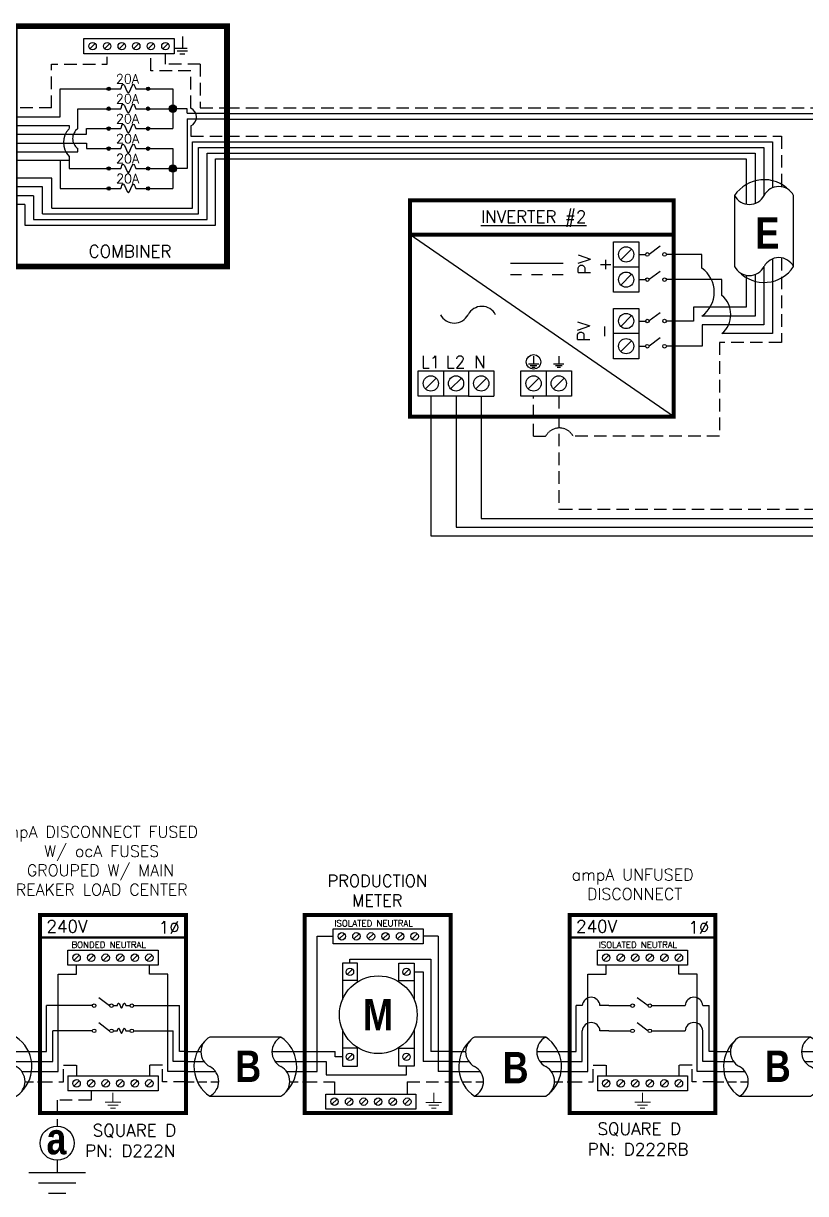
# Model space of a CAD drawing. Header units: feet. Extents: x 18745 to 19507, y 14556 to 15104.
# Drawn here: x 19147.2 to 19380.9, y 14750.8 to 15100.6 of the extents above; entities that cross this region are included whole.
import ezdxf

# ---------------------------------------------------------------- set-up
doc = ezdxf.new("R2010")
doc.units = ezdxf.units.FT
doc.header["$MEASUREMENT"] = 0
doc.linetypes.add('HIDDEN', pattern=[0.375, 0.25, -0.125])
for name, color, linetype in [('ONE LINE BLOCKS', 7, 'Continuous'), ('TABLES', 7, 'Continuous'), ('TEXT', 7, 'Continuous'), ('Z - TITLEBLOCK TXT', 7, 'Continuous')]:
    doc.layers.add(name, color=color, linetype=linetype)
doc.styles.add('ONE LINE TXT', font='techb___.ttf')
doc.styles.get("Standard").update_dxf_attribs({"font": 'simplex.shx'})

# ---------------------------------------------------------------- blocks, each defined once
blk = doc.blocks.new('combiner_1combined_1passing')
at = {"linetype": 'Continuous'}
h = blk.add_hatch(color=7, dxfattribs=at)
h.dxf.hatch_style = 1
edge = h.paths.add_edge_path()
edge.add_arc((28.02, 53.09), 0.513, 0, 360)
h = blk.add_hatch(color=7, dxfattribs=at)
h.dxf.hatch_style = 1
edge = h.paths.add_edge_path()
edge.add_arc((39.79, 53.09), 0.513, 0, 360)
h = blk.add_hatch(color=7, dxfattribs=at)
h.dxf.hatch_style = 1
edge = h.paths.add_edge_path()
edge.add_arc((28.02, 47.13), 0.513, 0, 360)
h = blk.add_hatch(color=7, dxfattribs=at)
h.dxf.hatch_style = 1
edge = h.paths.add_edge_path()
edge.add_arc((39.79, 47.13), 0.513, 0, 360)
h = blk.add_hatch(color=7, dxfattribs=at)
h.dxf.hatch_style = 1
edge = h.paths.add_edge_path()
edge.add_arc((28.02, 41.17), 0.513, 0, 360)
h = blk.add_hatch(color=7, dxfattribs=at)
h.dxf.hatch_style = 1
edge = h.paths.add_edge_path()
edge.add_arc((39.79, 41.17), 0.513, 0, 360)
h = blk.add_hatch(color=253, dxfattribs=at)
h.dxf.hatch_style = 1
edge = h.paths.add_edge_path()
edge.add_arc((28.02, 35.2), 0.513, 0, 360)
h = blk.add_hatch(color=253, dxfattribs=at)
h.dxf.hatch_style = 1
edge = h.paths.add_edge_path()
edge.add_arc((39.79, 35.2), 0.513, 0, 360)
h = blk.add_hatch(color=253, dxfattribs=at)
h.dxf.hatch_style = 1
edge = h.paths.add_edge_path()
edge.add_arc((28.02, 29.24), 0.513, 0, 360)
h = blk.add_hatch(color=253, dxfattribs=at)
h.dxf.hatch_style = 1
edge = h.paths.add_edge_path()
edge.add_arc((39.79, 29.24), 0.513, 0, 360)
h = blk.add_hatch(color=253, dxfattribs=at)
h.dxf.hatch_style = 1
edge = h.paths.add_edge_path()
edge.add_arc((28.02, 23.28), 0.513, 0, 360)
h = blk.add_hatch(color=253, dxfattribs=at)
h.dxf.hatch_style = 1
edge = h.paths.add_edge_path()
edge.add_arc((39.79, 23.28), 0.513, 0, 360)
at = {"layer": 'ONE LINE BLOCKS', "linetype": 'Continuous'}
h = blk.add_hatch(color=254, dxfattribs=at)
h.dxf.hatch_style = 1
edge = h.paths.add_edge_path()
edge.add_arc((47.2, 47.13), 1.11, 0, 360)
h = blk.add_hatch(color=254, dxfattribs=at)
h.dxf.hatch_style = 1
edge = h.paths.add_edge_path()
edge.add_arc((47.2, 29.24), 1.11, 0, 360)
at = {"color": 1, "linetype": 'Continuous'}
for p, q in [((28.53, 53.09), (31.66, 53.1)), ((36.16, 53.09), (39.28, 53.09)), ((28.53, 47.13), (31.66, 47.13)), ((36.16, 47.13), (39.28, 47.13)), ((28.53, 41.17), (31.66, 41.17)), ((36.16, 41.17), (39.28, 41.17)), ((28.53, 35.21), (31.66, 35.21)), ((36.16, 35.2), (39.28, 35.2)), ((28.53, 29.24), (31.66, 29.25)), ((36.16, 29.24), (39.28, 29.24)), ((28.53, 23.28), (31.66, 23.29)), ((36.16, 23.28), (39.28, 23.28))]:
    blk.add_line(p, q, dxfattribs=at)
at = {"color": 7, "linetype": 'Continuous'}
for p, q in [((51.44, 47.13), (47.2, 47.13)), ((51.44, 45.75), (51.44, 47.13)), ((5.57, 21.14), (5.57, 13.98)), ((5.57, 21.14), (5.57, 14.9)), ((5.57, 18.52), (5.57, 18.52)), ((5.57, 15.9), (5.57, 15.9))]:
    blk.add_line(p, q, dxfattribs=at)
for p, q in [((51.44, 45.75), (63.59, 45.75)), ((53.03, 17.38), (53.03, 37.21)), ((53.03, 37.21), (63.38, 37.21)), ((57.4, 13.98), (57.4, 33.83)), ((57.4, 33.83), (63.38, 33.83)), ((11.01, 17.38), (11.01, 26.39)), ((11.01, 17.38), (53.03, 17.38)), ((5.57, 13.98), (57.4, 13.98))]:
    blk.add_line(p, q)
at = {"color": 253, "linetype": 'Continuous'}
for p, q in [((51.44, 44.15), (51.44, 29.24)), ((51.44, 44.15), (63.38, 44.15)), ((54.82, 15.68), (54.82, 35.52)), ((54.82, 35.52), (63.38, 35.52)), ((13.56, 31.63), (13.56, 23.28)), ((59.98, 12.28), (59.98, 32.13)), ((59.98, 32.13), (63.38, 32.13)), ((51.44, 29.24), (47.2, 29.24)), ((8.19, 23.77), (0, 23.77)), ((5.57, 21.14), (5.57, 21.14)), ((8.19, 15.68), (8.19, 23.77)), ((8.19, 17.53), (8.19, 23.77)), ((13.56, 23.28), (21.42, 23.28)), ((2.95, 18.52), (0, 18.52)), ((2.95, 18.52), (2.95, 12.28)), ((2.95, 18.52), (2.95, 12.28)), ((5.57, 18.52), (5.57, 18.52)), ((8.19, 15.68), (54.82, 15.68)), ((2.95, 12.28), (59.98, 12.28))]:
    blk.add_line(p, q, dxfattribs=at)
at = {"color": 7}
for p, q in [((11.01, 26.39), (0, 26.39)), ((5.57, 21.14), (0, 21.14))]:
    blk.add_line(p, q, dxfattribs=at)
at = {"color": 7, "linetype": 'Continuous', "flags": 128}
for points in [[(0, 44.74), (13.56, 44.74), (13.56, 53.09), (21.42, 53.09)], [(21.42, 53.09), (28.02, 53.09)], [(39.79, 53.09), (47.2, 53.09)], [(47.2, 53.09), (47.2, 41.17)], [(18.8, 41.17), (18.8, 47.13), (21.42, 47.13)], [(21.42, 47.13), (28.02, 47.13)], [(21.42, 47.13), (28.02, 47.13)], [(39.79, 47.13), (47.2, 47.13)], [(0, 39.5), (21.42, 39.5), (21.42, 41.17)], [(21.42, 41.17), (28.02, 41.17)], [(21.42, 41.17), (28.02, 41.17)], [(39.79, 41.17), (47.2, 41.17)], [(0, 34.25), (18.8, 34.25), (18.8, 35.2)]]:
    blk.add_lwpolyline(points, dxfattribs=at)
at = {"color": 253, "linetype": 'Continuous', "flags": 128}
for points in [[(0, 42.12), (16.18, 42.12), (16.18, 41.17)], [(0, 36.87), (21.42, 36.87), (21.42, 35.2)], [(21.42, 35.2), (28.02, 35.2)], [(21.42, 35.2), (28.02, 35.2)], [(39.79, 35.2), (47.2, 35.2)], [(47.2, 35.2), (47.2, 23.28)], [(16.18, 31.63), (0, 31.63)], [(16.18, 32.9), (16.18, 29.24), (21.42, 29.24)], [(21.42, 29.24), (28.02, 29.24)], [(21.42, 29.24), (28.02, 29.24)], [(39.79, 29.24), (47.2, 29.24)], [(21.42, 23.28), (28.02, 23.28)], [(39.79, 23.28), (47.2, 23.28)]]:
    blk.add_lwpolyline(points, dxfattribs=at)
at = {"color": 7, "linetype": 'Continuous'}
for centre in [(28.02, 53.09), (39.79, 53.09), (28.02, 47.13), (39.79, 47.13), (28.02, 41.17), (39.79, 41.17)]:
    blk.add_circle(centre, 0.513, dxfattribs=at)
at = {"color": 253, "linetype": 'Continuous'}
for centre in [(28.02, 35.2), (39.79, 35.2), (28.02, 29.24), (39.79, 29.24), (28.02, 23.28), (39.79, 23.28)]:
    blk.add_circle(centre, 0.513, dxfattribs=at)
at = {"color": 92, "linetype": 'Continuous'}
blk.add_arc((51.34, 44.65), 2.92, 294.9492, 65.0508, dxfattribs=at)
at = {"color": 253, "linetype": 'Continuous'}
blk.add_arc((20.4, 37.03), 5.91, 135.6055, 224.3945, dxfattribs=at)
at = {"color": 7, "linetype": 'Continuous'}
blk.add_arc((20.84, 38.19), 3.61, 124.3567, 235.6433, dxfattribs=at)
at = {"color": 1, "linetype": 'Continuous'}
for points in [[(31.66, 53.1), (32.33, 54.43), (33.91, 51.74), (35.37, 54.43), (36.16, 53.09)], [(31.66, 47.13), (32.33, 48.47), (33.91, 45.78), (35.37, 48.47), (36.16, 47.13)], [(31.66, 41.17), (32.33, 42.51), (33.91, 39.82), (35.37, 42.51), (36.16, 41.17)], [(31.66, 35.21), (32.33, 36.55), (33.91, 33.86), (35.37, 36.55), (36.16, 35.2)], [(31.66, 29.25), (32.33, 30.59), (33.91, 27.9), (35.37, 30.59), (36.16, 29.24)], [(31.66, 23.29), (32.33, 24.63), (33.91, 21.94), (35.37, 24.63), (36.16, 23.28)]]:
    blk.add_spline(points, degree=3, dxfattribs=at)
at = {"layer": 'ONE LINE BLOCKS', "lineweight": 50, "const_width": 1.71}
blk.add_lwpolyline([(63.38, 0), (0, 0), (0, 71.78), (63.38, 71.78)], close=True, dxfattribs=at)
at = {"layer": 'TEXT', "color": 92, "linetype": 'HIDDEN', "ltscale": 15}
for p, q in [((40.61, 58.49), (40.61, 63.56)), ((44.96, 60.48), (44.96, 63.56)), ((55.4, 60.48), (44.96, 60.48)), ((55.4, 60.48), (55.4, 47.36)), ((52.57, 58.5), (40.61, 58.49)), ((52.57, 47.29), (52.57, 58.5)), ((10.94, 47.36), (0, 47.36)), ((55.4, 47.36), (63.38, 47.36)), ((52.57, 42), (52.57, 38.9)), ((52.57, 38.9), (63.38, 38.9))]:
    blk.add_line(p, q, dxfattribs=at)
at = {"layer": 'TEXT', "color": 92, "linetype": 'HIDDEN', "ltscale": 15, "flags": 128}
for points in [[(50.03, 68.68), (50.03, 65.18)], [(10.94, 47.36), (10.94, 60.48), (27.56, 60.48), (27.56, 63.56)], [(47.69, 65.18), (52.37, 65.18)], [(51.56, 64.31), (48.5, 64.31)], [(50.74, 63.45), (49.31, 63.45)]]:
    blk.add_lwpolyline(points, dxfattribs=at)
at = {"layer": 'Z - TITLEBLOCK TXT', "color": 1, "linetype": 'Continuous'}
for p, q in [((20.61, 63.56), (20.61, 68.1)), ((20.61, 68.1), (47.56, 68.1)), ((47.56, 68.1), (47.56, 63.56)), ((47.56, 63.56), (20.61, 63.56))]:
    blk.add_line(p, q, dxfattribs=at)
at = {"layer": 'Z - TITLEBLOCK TXT', "color": 4, "linetype": 'Continuous'}
for p, q in [((23.99, 66.62), (22.42, 65.04)), ((28.35, 66.62), (26.77, 65.04)), ((32.7, 66.62), (31.12, 65.04)), ((37.05, 66.62), (35.47, 65.04)), ((41.4, 66.62), (39.82, 65.04)), ((45.75, 66.62), (44.18, 65.04))]:
    blk.add_line(p, q, dxfattribs=at)
for centre in [(23.21, 65.83), (27.56, 65.83), (31.91, 65.83), (36.26, 65.83), (40.61, 65.83), (44.96, 65.83)]:
    blk.add_circle(centre, 1.11, dxfattribs=at)
at = {"layer": 'Z - TITLEBLOCK TXT', "color": 7, "linetype": 'Continuous'}
for centre in [(47.2, 47.13), (47.2, 47.13), (47.2, 29.24), (47.2, 29.24)]:
    blk.add_circle(centre, 1.11, dxfattribs=at)
at = {"layer": 'TABLES', "color": 1, "linetype": 'Continuous'}
for p in [(30.17, 54.67), (30.18, 48.71), (30.19, 42.75), (30.2, 36.79), (30.22, 30.83), (30.23, 24.87)]:
    blk.add_text('20A', height=2.778, dxfattribs=at).set_placement(p)
at = {"layer": 'TEXT', "color": 1, "insert": (34.41, 4.5), "char_height": 3.658, "attachment_point": 5}
blk.add_mtext_dynamic_manual_height_columns('COMBINER', width=1.1897, gutter_width=7.17, heights=[0], dxfattribs=at)
blk = doc.blocks.new('*U13')
at = {"color": 7, "linetype": 'Continuous'}
for p, q in [((-7.14, 13.31), (-28.39, 13.31)), ((-28.39, -4.31), (-7.14, -4.31))]:
    blk.add_line(p, q, dxfattribs=at)
at = {"color": 7}
for p, q in [((-35.53, 9), (-31.05, 9)), ((-9.81, 9), (0, 9))]:
    blk.add_line(p, q, dxfattribs=at)
at = {"color": 10}
for p, q in [((-35.53, 6), (-30.11, 6)), ((-8.87, 6), (0, 6))]:
    blk.add_line(p, q, dxfattribs=at)
at = {"color": 253}
for p, q in [((-35.53, 3), (-26.66, 3)), ((-5.41, 3), (0, 3))]:
    blk.add_line(p, q, dxfattribs=at)
at = {"color": 92, "linetype": 'HIDDEN', "ltscale": 10}
for p, q in [((-4.48, 0), (0, 0)), ((-35.53, 0), (-25.72, 0))]:
    blk.add_line(p, q, dxfattribs=at)
at = {"color": 7, "linetype": 'Continuous'}
for centre, start, end in [((-22.54, 4.5), 133.9732, 236.4265), ((-12.99, 4.5), 313.9732, 56.4265)]:
    blk.add_arc(centre, 10.58, start, end, dxfattribs=at)
at = {"linetype": 'Continuous'}
for centre, start, end in [((-26.08, 8.91), 117.6639, 242.3361), ((-4.83, 8.91), 117.6639, 242.3361), ((-30.7, 0.09), 297.6639, 62.3361), ((-9.45, 0.09), 297.6639, 62.3361)]:
    blk.add_arc(centre, 4.98, start, end, dxfattribs=at)
blk = doc.blocks.new('unfusedDisconnect')
at = {"lineweight": 50}
blk.add_line((-43.61, 43.06), (0, 43.06), dxfattribs=at)
at = {"color": 1, "linetype": 'Continuous'}
for p, q in [((-35.27, 34.78), (-35.27, 39.32)), ((-35.27, 39.32), (-8.32, 39.32)), ((-8.32, 39.32), (-8.32, 34.78)), ((-8.32, 34.78), (-35.27, 34.78)), ((-23.43, 25.18), (-20.16, 22.74)), ((-31.89, 22.73), (-25.32, 22.73)), ((-19.08, 22.73), (-11.7, 22.73)), ((-23.43, 17.65), (-20.16, 15.2)), ((-31.89, 15.2), (-25.32, 15.2)), ((-19.08, 15.2), (-11.7, 15.19)), ((-35.27, 1.76), (-8.32, 1.76)), ((-35.27, 1.76), (-35.27, -2.78)), ((-8.32, 1.76), (-8.32, -2.78)), ((-8.32, -2.78), (-35.27, -2.78))]:
    blk.add_line(p, q, dxfattribs=at)
at = {"color": 4, "linetype": 'Continuous'}
for p, q in [((-31.89, 37.83), (-33.46, 36.26)), ((-27.53, 37.83), (-29.11, 36.26)), ((-23.18, 37.83), (-24.76, 36.26)), ((-18.83, 37.83), (-20.41, 36.26)), ((-14.48, 37.83), (-16.06, 36.26)), ((-10.13, 37.83), (-11.7, 36.26)), ((-31.89, 0.28), (-33.46, -1.3)), ((-27.53, 0.28), (-29.11, -1.3)), ((-23.18, 0.28), (-24.76, -1.3)), ((-18.83, 0.28), (-20.41, -1.3)), ((-14.48, 0.28), (-16.06, -1.3)), ((-10.13, 0.28), (-11.7, -1.3))]:
    blk.add_line(p, q, dxfattribs=at)
at = {"color": 253, "linetype": 'Continuous'}
for p, q in [((-38.16, 3), (-38.16, 32.17)), ((-38.16, 32.17), (-32.67, 32.17)), ((-32.67, 32.17), (-32.67, 34.78)), ((-10.92, 32.17), (-10.92, 34.78)), ((-5.43, 32.17), (-10.92, 32.17)), ((-5.43, 3), (-5.43, 32.17)), ((-43.61, 3), (-38.16, 3)), ((0, 3), (-5.43, 3))]:
    blk.add_line(p, q, dxfattribs=at)
at = {"color": 7, "linetype": 'Continuous'}
for p, q in [((-41.66, 9), (-41.66, 22.73)), ((-39.8, 22.73), (-41.66, 22.73)), ((-31.89, 22.73), (-34.52, 22.73)), ((-11.7, 22.73), (-9.07, 22.73)), ((-3.79, 22.73), (-1.93, 22.73)), ((-1.93, 9), (-1.93, 22.73))]:
    blk.add_line(p, q, dxfattribs=at)
at = {"color": 10, "linetype": 'Continuous'}
for p, q in [((-39.8, 6), (-39.8, 15.2)), ((-31.89, 15.2), (-34.52, 15.2)), ((-11.7, 15.2), (-9.07, 15.2)), ((-3.79, 6), (-3.79, 15.2)), ((-43.61, 6), (-39.8, 6)), ((0, 6), (-3.79, 6))]:
    blk.add_line(p, q, dxfattribs=at)
at = {"color": 7}
for p, q in [((-43.61, 9), (-41.66, 9)), ((0, 9), (-1.93, 9))]:
    blk.add_line(p, q, dxfattribs=at)
at = {"color": 92, "linetype": 'HIDDEN', "ltscale": 15}
for p, q in [((-36.58, 0), (-36.58, 4.9)), ((-36.58, 4.9), (-32.67, 4.9)), ((-32.67, 4.9), (-32.67, 1.76)), ((-7.01, 4.9), (-10.92, 4.9)), ((-10.92, 4.9), (-10.92, 1.76)), ((-7.01, 0), (-7.01, 4.9)), ((-43.61, 0), (-36.58, 0)), ((0, 0), (-7.01, 0))]:
    blk.add_line(p, q, dxfattribs=at)
at = {"lineweight": 50, "const_width": 1.19}
blk.add_lwpolyline([(-43.61, -9.34), (-43.61, 49.84), (0, 49.84), (0, -9.34)], close=True, dxfattribs=at)
at = {"color": 92, "linetype": 'Continuous', "lineweight": 5, "ltscale": 0.05, "flags": 128}
for points in [[(-21.8, -3.32), (-21.8, -6.17)], [(-24.14, -6.17), (-19.45, -6.17)], [(-20.27, -7.03), (-23.32, -7.03)], [(-21.08, -7.9), (-22.51, -7.9)]]:
    blk.add_lwpolyline(points, dxfattribs=at)
at = {"color": 4, "linetype": 'Continuous'}
for centre in [(-32.67, 37.05), (-28.32, 37.05), (-23.97, 37.05), (-19.62, 37.05), (-15.27, 37.05), (-10.92, 37.05), (-32.67, -0.51), (-28.32, -0.51), (-23.97, -0.51), (-19.62, -0.51), (-15.27, -0.51), (-10.92, -0.51)]:
    blk.add_circle(centre, 1.11, dxfattribs=at)
at = {"color": 1, "linetype": 'Continuous'}
for centre in [(-24.78, 22.73), (-19.62, 22.73), (-24.78, 15.2), (-19.62, 15.2)]:
    blk.add_circle(centre, 0.541, dxfattribs=at)
at = {"color": 7, "linetype": 'Continuous'}
for centre in [(-37.16, 22.58), (-6.43, 22.58)]:
    blk.add_arc(centre, 2.64, 3.2819, 176.7181, dxfattribs=at)
at = {"color": 10, "linetype": 'Continuous'}
for centre in [(-37.16, 15.04), (-6.43, 15.04)]:
    blk.add_arc(centre, 2.64, 3.2819, 176.7181, dxfattribs=at)
at = {"color": 4, "linetype": 'Continuous'}
blk.add_text('ISOLATED NEUTRAL', height=1.8743, dxfattribs=at).set_placement((-34.91, 39.97))
at = {"color": 1}
for s, width, gutter_width, heights, insert, char_height, attachment_point in [('\\A1;\\pi12.228;ampA UNFUSED \\P\\pi16.834;DISCONNECT', 64.922, 0, [11.89], (-55.21, 63.58), 3.4544, 1), ('240V', 0.1481, 0.75, [0], (-35.55, 46.4), 3.658, 5), ('1∅', 0.1481, 0.75, [0], (-4.98, 46.1), 3.658, 5), ('\\A1;\\pi11.999,t30.287;SQUARE D\\P\\pi9.0377,t27.326;PN: D222RB', 51.6906, 0.203, [45.94], (-47.25, -12.27), 3.6576, 1)]:
    blk.add_mtext_dynamic_manual_height_columns(s, width=width, gutter_width=gutter_width, heights=heights, dxfattribs=dict(at, insert=insert, char_height=char_height, attachment_point=attachment_point))
blk = doc.blocks.new('*U25')
at = {"color": 7}
for name, p in [('unfusedDisconnect', (0, 0)), ('*U13', (-43.61, 0))]:
    blk.add_blockref(name, p, dxfattribs=at)
at = {"layer": 'Z - TITLEBLOCK TXT', "color": 1, "linetype": 'Continuous', "insert": (-63.63, 8.88), "char_height": 9.3833, "attachment_point": 1, "style": 'ONE LINE TXT'}
blk.add_mtext_dynamic_manual_height_columns('{\\W1;\\C256;B}', width=0.1385, gutter_width=2.13, heights=[0], dxfattribs=at)
blk = doc.blocks.new('fusedDisconnect')
at = {"lineweight": 50}
blk.add_line((-43.61, 43.06), (0, 43.06), dxfattribs=at)
at = {"color": 1, "linetype": 'Continuous'}
for p, q in [((-35.27, 34.78), (-35.27, 39.32)), ((-35.27, 39.32), (-8.32, 39.32)), ((-8.32, 39.32), (-8.32, 34.78)), ((-8.32, 34.78), (-35.27, 34.78)), ((-26.07, 25.18), (-22.81, 22.74)), ((-21.73, 22.73), (-20.49, 22.73)), ((-17.94, 22.73), (-16.7, 22.73)), ((-26.07, 17.65), (-22.81, 15.2)), ((-21.73, 15.2), (-20.49, 15.2)), ((-17.94, 15.2), (-16.7, 15.2)), ((-35.27, 1.76), (-8.32, 1.76)), ((-35.27, 1.76), (-35.27, -2.78)), ((-8.32, 1.76), (-8.32, -2.78)), ((-8.32, -2.78), (-35.27, -2.78))]:
    blk.add_line(p, q, dxfattribs=at)
at = {"color": 4, "linetype": 'Continuous'}
for p, q in [((-31.89, 37.83), (-33.46, 36.26)), ((-27.53, 37.83), (-29.11, 36.26)), ((-23.18, 37.83), (-24.76, 36.26)), ((-18.83, 37.83), (-20.41, 36.26)), ((-14.48, 37.83), (-16.06, 36.26)), ((-10.13, 37.83), (-11.7, 36.26)), ((-31.89, 0.28), (-33.46, -1.3)), ((-27.53, 0.28), (-29.11, -1.3)), ((-23.18, 0.28), (-24.76, -1.3)), ((-18.83, 0.28), (-20.41, -1.3)), ((-14.48, 0.28), (-16.06, -1.3)), ((-10.13, 0.28), (-11.7, -1.3))]:
    blk.add_line(p, q, dxfattribs=at)
at = {"color": 253, "linetype": 'Continuous'}
for p, q in [((-38.16, 3), (-38.16, 32.17)), ((-38.16, 32.17), (-32.67, 32.17)), ((-32.67, 32.17), (-32.67, 34.78)), ((-10.92, 32.17), (-10.92, 34.78)), ((-5.43, 32.17), (-10.92, 32.17)), ((-5.43, 3), (-5.43, 32.17)), ((-43.61, 3), (-38.16, 3)), ((0, 3), (-5.43, 3))]:
    blk.add_line(p, q, dxfattribs=at)
at = {"color": 7, "linetype": 'Continuous'}
for p, q in [((-27.97, 22.73), (-41.66, 22.73)), ((-41.66, 9), (-41.66, 22.73)), ((-15.62, 22.73), (-1.93, 22.73)), ((-1.93, 9), (-1.93, 22.73))]:
    blk.add_line(p, q, dxfattribs=at)
at = {"color": 10, "linetype": 'Continuous'}
for p, q in [((-27.97, 15.2), (-39.8, 15.2)), ((-39.8, 6), (-39.8, 15.2)), ((-15.62, 15.2), (-3.79, 15.19)), ((-3.79, 6), (-3.79, 15.2)), ((-43.61, 6), (-39.8, 6)), ((0, 6), (-3.79, 6))]:
    blk.add_line(p, q, dxfattribs=at)
at = {"color": 7}
for p, q in [((-43.61, 9), (-41.66, 9)), ((0, 9), (-1.93, 9))]:
    blk.add_line(p, q, dxfattribs=at)
at = {"color": 92, "linetype": 'HIDDEN', "ltscale": 15}
for p, q in [((-36.58, 0), (-36.58, 4.9)), ((-36.58, 4.9), (-32.67, 4.9)), ((-32.67, 4.9), (-32.67, 1.76)), ((-7.01, 4.9), (-10.92, 4.9)), ((-10.92, 4.9), (-10.92, 1.76)), ((-7.01, 0), (-7.01, 4.9)), ((-43.61, 0), (-36.58, 0)), ((0, 0), (-7.01, 0)), ((-28.32, -2.78), (-28.32, -5.55)), ((-28.32, -5.55), (-38.48, -5.55)), ((-38.48, -5.55), (-38.48, -13.28)), ((-38.48, -23.51), (-38.48, -27.17))]:
    blk.add_line(p, q, dxfattribs=at)
at = {"lineweight": 50, "const_width": 1.19}
blk.add_lwpolyline([(-43.61, -9.34), (-43.61, 49.84), (0, 49.84), (0, -9.34)], close=True, dxfattribs=at)
at = {"color": 92, "linetype": 'Continuous', "lineweight": 5, "ltscale": 0.05, "flags": 128}
for points in [[(-21.8, -3.32), (-21.8, -6.17)], [(-24.14, -6.17), (-19.45, -6.17)], [(-20.27, -7.03), (-23.32, -7.03)], [(-21.08, -7.9), (-22.51, -7.9)]]:
    blk.add_lwpolyline(points, dxfattribs=at)
at = {"color": 92, "linetype": 'Continuous', "ltscale": 4, "flags": 128}
for points in [[(-46.96, -27.17), (-30, -27.17)], [(-32.93, -30.31), (-44.02, -30.31)], [(-35.87, -33.46), (-41.08, -33.46)]]:
    blk.add_lwpolyline(points, dxfattribs=at)
at = {"color": 4, "linetype": 'Continuous'}
for centre in [(-32.67, 37.05), (-28.32, 37.05), (-23.97, 37.05), (-19.62, 37.05), (-15.27, 37.05), (-10.92, 37.05), (-32.67, -0.51), (-28.32, -0.51), (-23.97, -0.51), (-19.62, -0.51), (-15.27, -0.51), (-10.92, -0.51)]:
    blk.add_circle(centre, 1.11, dxfattribs=at)
at = {"color": 1, "linetype": 'Continuous'}
for centre in [(-27.43, 22.73), (-22.27, 22.73), (-16.16, 22.73), (-27.43, 15.2), (-22.27, 15.2), (-16.16, 15.19)]:
    blk.add_circle(centre, 0.541, dxfattribs=at)
at = {"color": 7, "linetype": 'Continuous'}
blk.add_circle((-38.48, -18.39), 5.11, dxfattribs=at)
at = {"color": 1, "linetype": 'Continuous'}
for points in [[(-20.49, 22.73), (-20.12, 23.49), (-19.22, 21.97), (-18.39, 23.49), (-17.94, 22.73)], [(-20.49, 15.2), (-20.12, 15.96), (-19.22, 14.43), (-18.39, 15.96), (-17.94, 15.2)]]:
    blk.add_spline(points, degree=3, dxfattribs=at)
at = {"color": 4, "linetype": 'Continuous'}
blk.add_text('BONDED NEUTRAL', height=1.8743, dxfattribs=at).set_placement((-34.19, 39.97))
at = {"color": 1}
for s, width, gutter_width, heights, insert, char_height, attachment_point in [('\\A1;\\pi1.8138;ampA DISCONNECT FUSED \\P\\pi16.536;W/ ocA FUSES\\P\\pi11.355;GROUPED W/ MAIN \\P\\pi4.9392;BREAKER LOAD CENTER', 71.8931, 92.23, [24.13], (-58.88, 76.39), 3.4544, 1), ('240V', 0.1481, 0.75, [0], (-35.55, 46.4), 3.658, 5), ('1∅', 0.1481, 0.75, [0], (-4.98, 46.1), 3.658, 5), ('\\A1;\\pi7.3884,t25.676;SQUARE D\\P\\pi5.1241,t23.412;PN: D222N', 35.0816, 28.88, [13.54], (-35.24, -12.75), 3.6576, 1)]:
    blk.add_mtext_dynamic_manual_height_columns(s, width=width, gutter_width=gutter_width, heights=heights, dxfattribs=dict(at, insert=insert, char_height=char_height, attachment_point=attachment_point))
at = {"color": 1, "linetype": 'Continuous', "insert": (-41.67, -12.34), "char_height": 9.3833, "attachment_point": 1, "style": 'ONE LINE TXT'}
blk.add_mtext_dynamic_manual_height_columns('{\\W1;\\C256;a}', width=0.1385, gutter_width=2.13, heights=[0], dxfattribs=at)
blk = doc.blocks.new('*U19')
at = {"color": 7, "linetype": 'Continuous'}
for p, q in [((-7.14, 13.31), (-28.39, 13.31)), ((-28.39, -4.31), (-7.14, -4.31))]:
    blk.add_line(p, q, dxfattribs=at)
at = {"color": 7}
for p, q in [((-35.53, 9), (-31.05, 9)), ((-9.81, 9), (0, 9))]:
    blk.add_line(p, q, dxfattribs=at)
at = {"color": 10}
for p, q in [((-35.53, 6), (-30.11, 6)), ((-8.87, 6), (0, 6))]:
    blk.add_line(p, q, dxfattribs=at)
at = {"color": 253}
for p, q in [((-35.53, 3), (-26.66, 3)), ((-5.41, 3), (0, 3))]:
    blk.add_line(p, q, dxfattribs=at)
at = {"color": 92, "linetype": 'HIDDEN', "ltscale": 10}
for p, q in [((-4.48, 0), (0, 0)), ((-35.53, 0), (-25.72, 0))]:
    blk.add_line(p, q, dxfattribs=at)
at = {"color": 7, "linetype": 'Continuous'}
for centre, start, end in [((-22.54, 4.5), 133.9732, 236.4265), ((-12.99, 4.5), 313.9732, 56.4265)]:
    blk.add_arc(centre, 10.58, start, end, dxfattribs=at)
at = {"linetype": 'Continuous'}
for centre, start, end in [((-26.08, 8.91), 117.6639, 242.3361), ((-4.83, 8.91), 117.6639, 242.3361), ((-30.7, 0.09), 297.6639, 62.3361), ((-9.45, 0.09), 297.6639, 62.3361)]:
    blk.add_arc(centre, 4.98, start, end, dxfattribs=at)
blk = doc.blocks.new('*U20')
at = {"color": 7}
for name, p in [('fusedDisconnect', (0, 0)), ('*U19', (-43.61, 0))]:
    blk.add_blockref(name, p, dxfattribs=at)
blk = doc.blocks.new('productionMeter')
at = {"color": 1, "linetype": 'Continuous'}
for p, q in [((-35.13, 41.18), (-35.13, 45.72)), ((-35.13, 45.72), (-8.18, 45.72)), ((-8.18, 45.72), (-8.18, 41.18)), ((-8.18, 41.18), (-35.13, 41.18)), ((-32.38, 35.4), (-32.38, 24.5)), ((-27.84, 35.4), (-32.38, 35.4)), ((-27.84, 29.86), (-27.84, 35.4)), ((-15.47, 29.86), (-15.47, 35.4)), ((-15.47, 35.4), (-10.93, 35.4)), ((-10.93, 35.4), (-10.93, 24.5)), ((-27.84, 30.21), (-32.38, 30.21)), ((-15.47, 30.21), (-10.93, 30.21)), ((-32.38, 15.55), (-32.38, 4.64)), ((-10.93, 15.55), (-10.93, 4.64)), ((-27.84, 10.04), (-32.38, 10.04)), ((-27.84, 4.64), (-27.84, 10.18)), ((-15.47, 4.64), (-15.47, 10.18)), ((-15.47, 10.04), (-10.93, 10.04)), ((-32.38, 4.64), (-27.84, 4.64)), ((-10.93, 4.64), (-15.47, 4.64)), ((-37.32, -8.24), (-37.32, -3.7)), ((-37.32, -3.7), (-10.37, -3.7)), ((-10.37, -3.7), (-10.37, -8.24)), ((-10.37, -8.24), (-37.32, -8.24))]:
    blk.add_line(p, q, dxfattribs=at)
at = {"color": 253, "linetype": 'Continuous'}
for p, q in [((-39.9, 3), (-39.9, 43.45)), ((-39.9, 43.45), (-35.13, 43.45)), ((-3.71, 43.45), (-8.18, 43.45)), ((-3.71, 43.45), (-3.71, 3)), ((-43.61, 3), (-39.9, 3)), ((0, 3), (-3.71, 3))]:
    blk.add_line(p, q, dxfattribs=at)
at = {"color": 4, "linetype": 'Continuous'}
for p, q in [((-31.74, 44.23), (-33.32, 42.66)), ((-27.39, 44.23), (-28.97, 42.66)), ((-23.04, 44.23), (-24.62, 42.66)), ((-18.69, 44.23), (-20.26, 42.66)), ((-14.34, 44.23), (-15.91, 42.66)), ((-9.99, 44.23), (-11.56, 42.66)), ((-29.33, 33.59), (-30.9, 32.02)), ((-12.41, 33.59), (-13.98, 32.02)), ((-29.33, 8.23), (-30.9, 6.66)), ((-12.41, 8.23), (-13.98, 6.66)), ((-33.93, -5.19), (-35.51, -6.76)), ((-29.58, -5.19), (-31.15, -6.76)), ((-25.23, -5.19), (-26.8, -6.76)), ((-20.88, -5.19), (-22.45, -6.76)), ((-16.53, -5.19), (-18.1, -6.76)), ((-12.18, -5.19), (-13.75, -6.76))]:
    blk.add_line(p, q, dxfattribs=at)
at = {"color": 7}
for p, q in [((-30.11, 35.4), (-30.11, 36.59)), ((-30.11, 36.59), (-5.98, 36.59)), ((-5.98, 36.59), (-5.98, 9)), ((-43.61, 9), (-34.54, 9)), ((-34.54, 7.44), (-34.54, 9)), ((-32.38, 7.44), (-34.54, 7.44)), ((0, 9), (-5.98, 9))]:
    blk.add_line(p, q, dxfattribs=at)
at = {"color": 10, "linetype": 'Continuous'}
for p, q in [((-10.93, 32.81), (-8.25, 32.81)), ((-8.25, 32.81), (-8.25, 6)), ((-43.61, 6), (-37.24, 6)), ((-37.24, 6), (-37.24, 2.05)), ((-13.2, 2.05), (-13.2, 4.64)), ((0, 6), (-8.25, 6)), ((-37.24, 2.05), (-13.2, 2.05))]:
    blk.add_line(p, q, dxfattribs=at)
at = {"color": 92, "linetype": 'HIDDEN', "ltscale": 15}
for p, q in [((-43.61, 0), (-34.72, 0)), ((-12.97, 0), (-12.97, -3.7)), ((-12.97, 0), (0, 0)), ((-34.72, 0), (-34.72, -3.7))]:
    blk.add_line(p, q, dxfattribs=at)
at = {"lineweight": 50, "const_width": 1.19}
blk.add_lwpolyline([(-43.61, -9.34), (-43.61, 49.84), (0, 49.84), (0, -9.34)], close=True, dxfattribs=at)
at = {"color": 92, "linetype": 'Continuous', "lineweight": 5, "ltscale": 0.05, "flags": 128}
for points in [[(-5.04, -3.33), (-5.04, -6.18)], [(-2.7, -6.18), (-7.38, -6.18)], [(-6.57, -7.05), (-3.51, -7.05)], [(-5.76, -7.91), (-4.32, -7.91)]]:
    blk.add_lwpolyline(points, dxfattribs=at)
at = {"color": 4, "linetype": 'Continuous'}
for centre in [(-32.53, 43.45), (-28.18, 43.45), (-23.83, 43.45), (-19.48, 43.45), (-15.13, 43.45), (-10.78, 43.45), (-30.11, 32.81), (-13.2, 32.81), (-30.11, 7.44), (-13.2, 7.44), (-34.72, -5.97), (-30.37, -5.97), (-26.02, -5.97), (-21.67, -5.97), (-17.32, -5.97), (-12.97, -5.97)]:
    blk.add_circle(centre, 1.11, dxfattribs=at)
at = {"linetype": 'Continuous'}
blk.add_circle((-21.65, 20.02), 11.62, dxfattribs=at)
at = {"color": 4, "linetype": 'Continuous'}
blk.add_text('ISOLATED NEUTRAL', height=1.8743, dxfattribs=at).set_placement((-34.77, 46.37))
at = {"color": 253, "linetype": 'Continuous', "style": 'ONE LINE TXT'}
blk.add_text('M', height=9.38, dxfattribs=at).set_placement((-26.21, 15.31))
at = {"color": 1, "insert": (-21.93, 57.08), "char_height": 3.5433, "attachment_point": 5}
blk.add_mtext_dynamic_manual_height_columns('PRODUCTION METER', width=1.3203, gutter_width=7.17, heights=[0], dxfattribs=at)
blk = doc.blocks.new('*U17')
at = {"color": 7}
blk.add_blockref('productionMeter', (0, 0), dxfattribs=at)

msp = doc.modelspace()

# ---------------------------------------------------------------- linework, layer by layer
at = {"color": 92, "linetype": 'HIDDEN', "ltscale": 15}
for p, q in [((19208.03, 15075.32), (19503.15, 15075.32)), ((19208.03, 15066.86), (19373.72, 15066.86)), ((19373.72, 15066.86), (19373.72, 15051.75)), ((19373.72, 15030.51), (19373.72, 15005.26)), ((19373.72, 15005.26), (19355.21, 15005.26)), ((19355.21, 15005.26), (19355.21, 14977.18)), ((19299.64, 14977.18), (19299.64, 14989.21)), ((19307.17, 14989.21), (19307.17, 14955.28)), ((19299.64, 14977.18), (19303.24, 14977.18)), ((19355.21, 14977.18), (19311.48, 14977.18)), ((19440.66, 14955.28), (19307.17, 14955.28))]:
    msp.add_line(p, q, dxfattribs=at)
at = {"color": 7, "linetype": 'Continuous'}
for p, q in [((19208.03, 15073.62), (19500.53, 15073.62)), ((19208.03, 15065.17), (19371.1, 15065.17)), ((19371.1, 15065.17), (19371.1, 15051.46)), ((19208.03, 15061.78), (19365.86, 15061.78)), ((19365.86, 15061.78), (19365.86, 15046.79)), ((19359.72, 15049.15), (19359.72, 15027.9)), ((19377.35, 15027.9), (19377.35, 15049.15)), ((19341.49, 14983.05), (19262.71, 15037.42)), ((19308.53, 15028.81), (19292.77, 15028.81)), ((19349.97, 15031.54), (19339.34, 15031.54)), ((19349.97, 15027.43), (19349.97, 15031.54)), ((19371.1, 15030.22), (19371.1, 15007.88)), ((19296.06, 15025.4), (19292.77, 15025.4)), ((19302.3, 15025.4), (19299, 15025.4)), ((19308.53, 15025.4), (19305.24, 15025.4)), ((19365.86, 15025.55), (19365.86, 15013.12)), ((19355.93, 15024), (19339.34, 15024)), ((19355.93, 15019.28), (19355.93, 15024)), ((19365.86, 15013.12), (19349.97, 15013.12)), ((19371.1, 15007.88), (19355.93, 15007.88)), ((19268.93, 14989.21), (19268.93, 14947.39)), ((19268.93, 14947.39), (19443.29, 14947.39))]:
    msp.add_line(p, q, dxfattribs=at)
at = {"color": 253, "linetype": 'Continuous'}
for p, q in [((19208.03, 15071.93), (19497.91, 15071.93)), ((19208.03, 15063.47), (19368.48, 15063.47)), ((19368.48, 15063.47), (19368.48, 15049.05)), ((19208.03, 15060.08), (19363.23, 15060.08)), ((19363.23, 15060.08), (19363.23, 15046.56)), ((19363.23, 15025.32), (19363.23, 15015.75)), ((19368.48, 15027.8), (19368.48, 15010.5)), ((19363.23, 15015.75), (19347.4, 15015.75)), ((19347.4, 15015.75), (19347.4, 15011.64)), ((19347.4, 15011.64), (19339.23, 15011.64)), ((19368.48, 15010.5), (19350.02, 15010.5)), ((19350.02, 15010.5), (19350.02, 15004.11)), ((19350.02, 15004.11), (19339.34, 15004.11)), ((19284, 14989.21), (19284, 14952.65)), ((19284, 14952.65), (19440.58, 14952.65))]:
    msp.add_line(p, q, dxfattribs=at)
at = {"color": 1, "linetype": 'Continuous'}
for p, q in [((19323.53, 15020.23), (19323.53, 15035.3)), ((19323.53, 15035.3), (19331.06, 15035.3)), ((19323.53, 15020.23), (19323.53, 15035.3)), ((19331.06, 15035.3), (19331.06, 15020.23)), ((19331.06, 15035.3), (19331.06, 15027.77)), ((19337.49, 15034), (19334.23, 15031.55)), ((19331.06, 15031.54), (19333.1, 15031.54)), ((19331.06, 15027.77), (19323.53, 15027.77)), ((19337.49, 15026.46), (19334.23, 15024.02)), ((19331.06, 15024), (19333.1, 15024)), ((19331.06, 15020.23), (19323.53, 15020.23)), ((19323.53, 15000.34), (19323.53, 15015.41)), ((19323.53, 15015.41), (19331.06, 15015.41)), ((19331.06, 15015.41), (19331.06, 15007.87)), ((19331.06, 15011.64), (19333.1, 15011.64)), ((19337.49, 15014.1), (19334.23, 15011.66)), ((19331.06, 15007.87), (19323.53, 15007.87)), ((19331.06, 15007.87), (19331.06, 15000.34)), ((19337.49, 15006.57), (19334.23, 15004.12)), ((19331.06, 15004.11), (19333.1, 15004.11)), ((19331.06, 15000.34), (19323.53, 15000.34)), ((19265.16, 14996.75), (19280.23, 14996.75)), ((19265.16, 14989.21), (19265.16, 14996.75)), ((19265.16, 14996.75), (19272.7, 14996.75)), ((19272.7, 14996.75), (19272.7, 14989.21)), ((19280.23, 14996.75), (19280.23, 14989.21)), ((19280.23, 14996.75), (19287.76, 14996.75)), ((19287.76, 14996.75), (19287.76, 14989.21)), ((19295.87, 14996.75), (19310.94, 14996.75)), ((19295.87, 14989.21), (19295.87, 14996.75)), ((19295.87, 14996.75), (19303.4, 14996.75)), ((19303.4, 14996.75), (19303.4, 14989.21)), ((19310.94, 14996.75), (19310.94, 14989.21)), ((19280.23, 14989.21), (19265.16, 14989.21)), ((19280.23, 14989.21), (19287.76, 14989.21)), ((19310.94, 14989.21), (19295.87, 14989.21))]:
    msp.add_line(p, q, dxfattribs=at)
at = {"color": 4, "linetype": 'Continuous'}
for p, q in [((19328.9, 15033.14), (19325.69, 15029.93)), ((19328.9, 15025.61), (19325.69, 15022.39)), ((19328.9, 15013.25), (19325.69, 15010.03)), ((19328.9, 15005.71), (19325.69, 15002.5)), ((19270.54, 14994.59), (19267.32, 14991.37)), ((19278.07, 14994.59), (19274.86, 14991.37)), ((19285.6, 14994.59), (19282.39, 14991.37)), ((19301.24, 14994.59), (19298.03, 14991.37)), ((19308.78, 14994.59), (19305.56, 14991.37))]:
    msp.add_line(p, q, dxfattribs=at)
at = {"color": 10, "linetype": 'Continuous'}
for p, q in [((19276.46, 14989.21), (19276.46, 14950.02)), ((19276.46, 14950.02), (19443.16, 14950.02))]:
    msp.add_line(p, q, dxfattribs=at)
at = {"lineweight": 50, "const_width": 1.19}
for points in [[(19262.71, 14983.05), (19262.71, 15047.7), (19341.49, 15047.7), (19341.49, 14983.05)], [(19262.71, 15037.42), (19262.71, 15047.7), (19341.49, 15047.7), (19341.49, 15037.42)]]:
    msp.add_lwpolyline(points, close=True, dxfattribs=at)
at = {"color": 92, "linetype": 'Continuous', "flags": 128}
for points in [[(19299.64, 15001.15), (19299.63, 14998.86)], [(19307.17, 15001.15), (19307.17, 14998.86)], [(19298.1, 14998.86), (19301.17, 14998.86)], [(19300.64, 14998.29), (19298.63, 14998.29)], [(19300.11, 14997.72), (19299.16, 14997.72)], [(19305.63, 14998.86), (19308.7, 14998.86)], [(19308.17, 14998.29), (19306.16, 14998.29)], [(19307.64, 14997.72), (19306.7, 14997.72)]]:
    msp.add_lwpolyline(points, dxfattribs=at)
at = {"color": 4, "linetype": 'Continuous'}
for centre in [(19327.3, 15031.54), (19327.3, 15024), (19327.3, 15011.64), (19327.3, 15004.11), (19268.93, 14992.98), (19276.46, 14992.98), (19284, 14992.98), (19299.64, 14992.98), (19307.17, 14992.98)]:
    msp.add_circle(centre, 2.27, dxfattribs=at)
at = {"color": 1, "linetype": 'Continuous'}
for centre in [(19333.64, 15031.54), (19338.8, 15031.54), (19333.64, 15024), (19338.8, 15024), (19333.64, 15011.64), (19338.8, 15011.64), (19333.64, 15004.11), (19338.8, 15004.11)]:
    msp.add_circle(centre, 0.541, dxfattribs=at)
at = {"color": 92, "linetype": 'Continuous'}
msp.add_circle((19299.64, 14999.41), 2.17, dxfattribs=at)
at = {"color": 7, "linetype": 'Continuous'}
for centre, start, end in [((19368.53, 15043.3), 43.9732, 146.4265), ((19368.53, 15033.75), 223.9732, 326.4265)]:
    msp.add_arc(centre, 10.58, start, end, dxfattribs=at)
at = {"linetype": 'Continuous'}
for centre, radius, start, end in [((19372.94, 15046.84), 4.98, 27.6639, 152.3361), ((19364.13, 15051.46), 4.98, 207.6639, 332.3361), ((19372.94, 15025.59), 4.98, 27.6639, 152.3361), ((19344.84, 15020.28), 8.8, 305.6505, 54.3495), ((19364.13, 15030.21), 4.98, 207.6639, 332.3361), ((19351.16, 15013.58), 7.43, 309.9338, 50.0662), ((19284.19, 15011.36), 4.65, 27.6639, 152.3361), ((19275.95, 15015.68), 4.65, 207.6639, 332.3361)]:
    msp.add_arc(centre, radius, start, end, dxfattribs=at)
at = {"color": 92, "linetype": 'HIDDEN', "ltscale": 0.3}
msp.add_arc((19307.36, 14975.02), 4.65, 27.6639, 152.3361, dxfattribs=at)

# ---------------------------------------------------------------- block references
at = {"color": 7}
for name, p in [('combiner_1combined_1passing', (19144.64, 15027.96)), ('*U20', (19195.73, 14784.29)), ('*U25', (19354.01, 14784.29)), ('*U17', (19274.87, 14784.29)), ('*U13', (19231.26, 14784.29)), ('*U13', (19389.54, 14784.29))]:
    msp.add_blockref(name, p, dxfattribs=at)

# ---------------------------------------------------------------- texts
at = {"color": 1, "linetype": 'Continuous'}
msp.add_text('%%UINVERTER #2', height=3.6576, dxfattribs=at).set_placement((19283.92, 15040.96))
at = {"color": 1, "linetype": 'Continuous', "char_height": 9.3833, "attachment_point": 1, "style": 'ONE LINE TXT'}
for s, insert in [('{\\W1;\\C256;E}', (19365.94, 15042.63)), ('{\\W1;\\C256;B}', (19210.46, 14793.58)), ('{\\W1;\\C256;B}', (19368.74, 14793.58))]:
    msp.add_mtext_dynamic_manual_height_columns(s, width=0.1385, gutter_width=2.13, heights=[0], dxfattribs=dict(at, insert=insert))
at = {"color": 1, "char_height": 3.658, "attachment_point": 5, "rotation": 90}
for s, width, insert in [('PV +', 2.8378, (19317.88, 15028.52)), ('PV -', 2.8013, (19317.66, 15008.54))]:
    msp.add_mtext_dynamic_manual_height_columns(s, width=width, gutter_width=0.75, heights=[0], dxfattribs=dict(at, insert=insert))
at = {"color": 1, "attachment_point": 5}
for s, insert, char_height in [('L1', (19268.87, 14999.39), 3.658), ('L2', (19276.33, 14999.42), 3.658), ('N', (19283.58, 14999.36), 3.66)]:
    msp.add_mtext_dynamic_manual_height_columns(s, width=0.1481, gutter_width=0.75, heights=[0], dxfattribs=dict(at, insert=insert, char_height=char_height))

doc.saveas('drawing.dxf')
